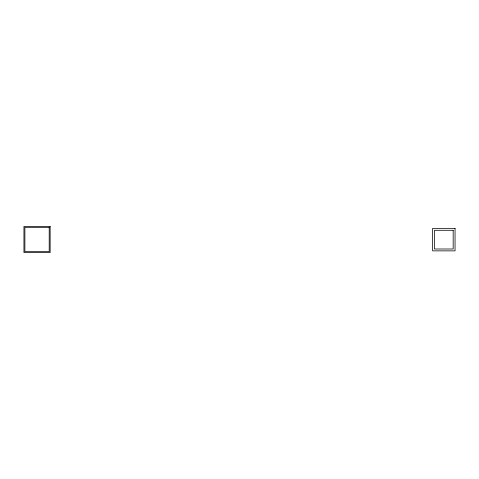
<?xml version="1.0" encoding="UTF-8"?>
<svg xmlns="http://www.w3.org/2000/svg" width="479" height="479" viewBox="0 0 479 479"><rect width="100%" height="100%" fill="white"/><g stroke="black" fill="none" stroke-linecap="round" stroke-linejoin="round"><path stroke-width="0.72" d="M50.139 226.405L23.95 226.405L23.95 252.595L50.139 252.595L50.139 226.405M49.205 227.339L24.884 227.339L24.884 251.661L49.205 251.661L49.205 227.339M455.05 228.417L432.603 228.417L432.603 250.864L455.05 250.864L455.05 228.417M453.182 230.291L434.471 230.291L434.471 248.996L453.182 248.996L453.182 230.291"/></g></svg>
